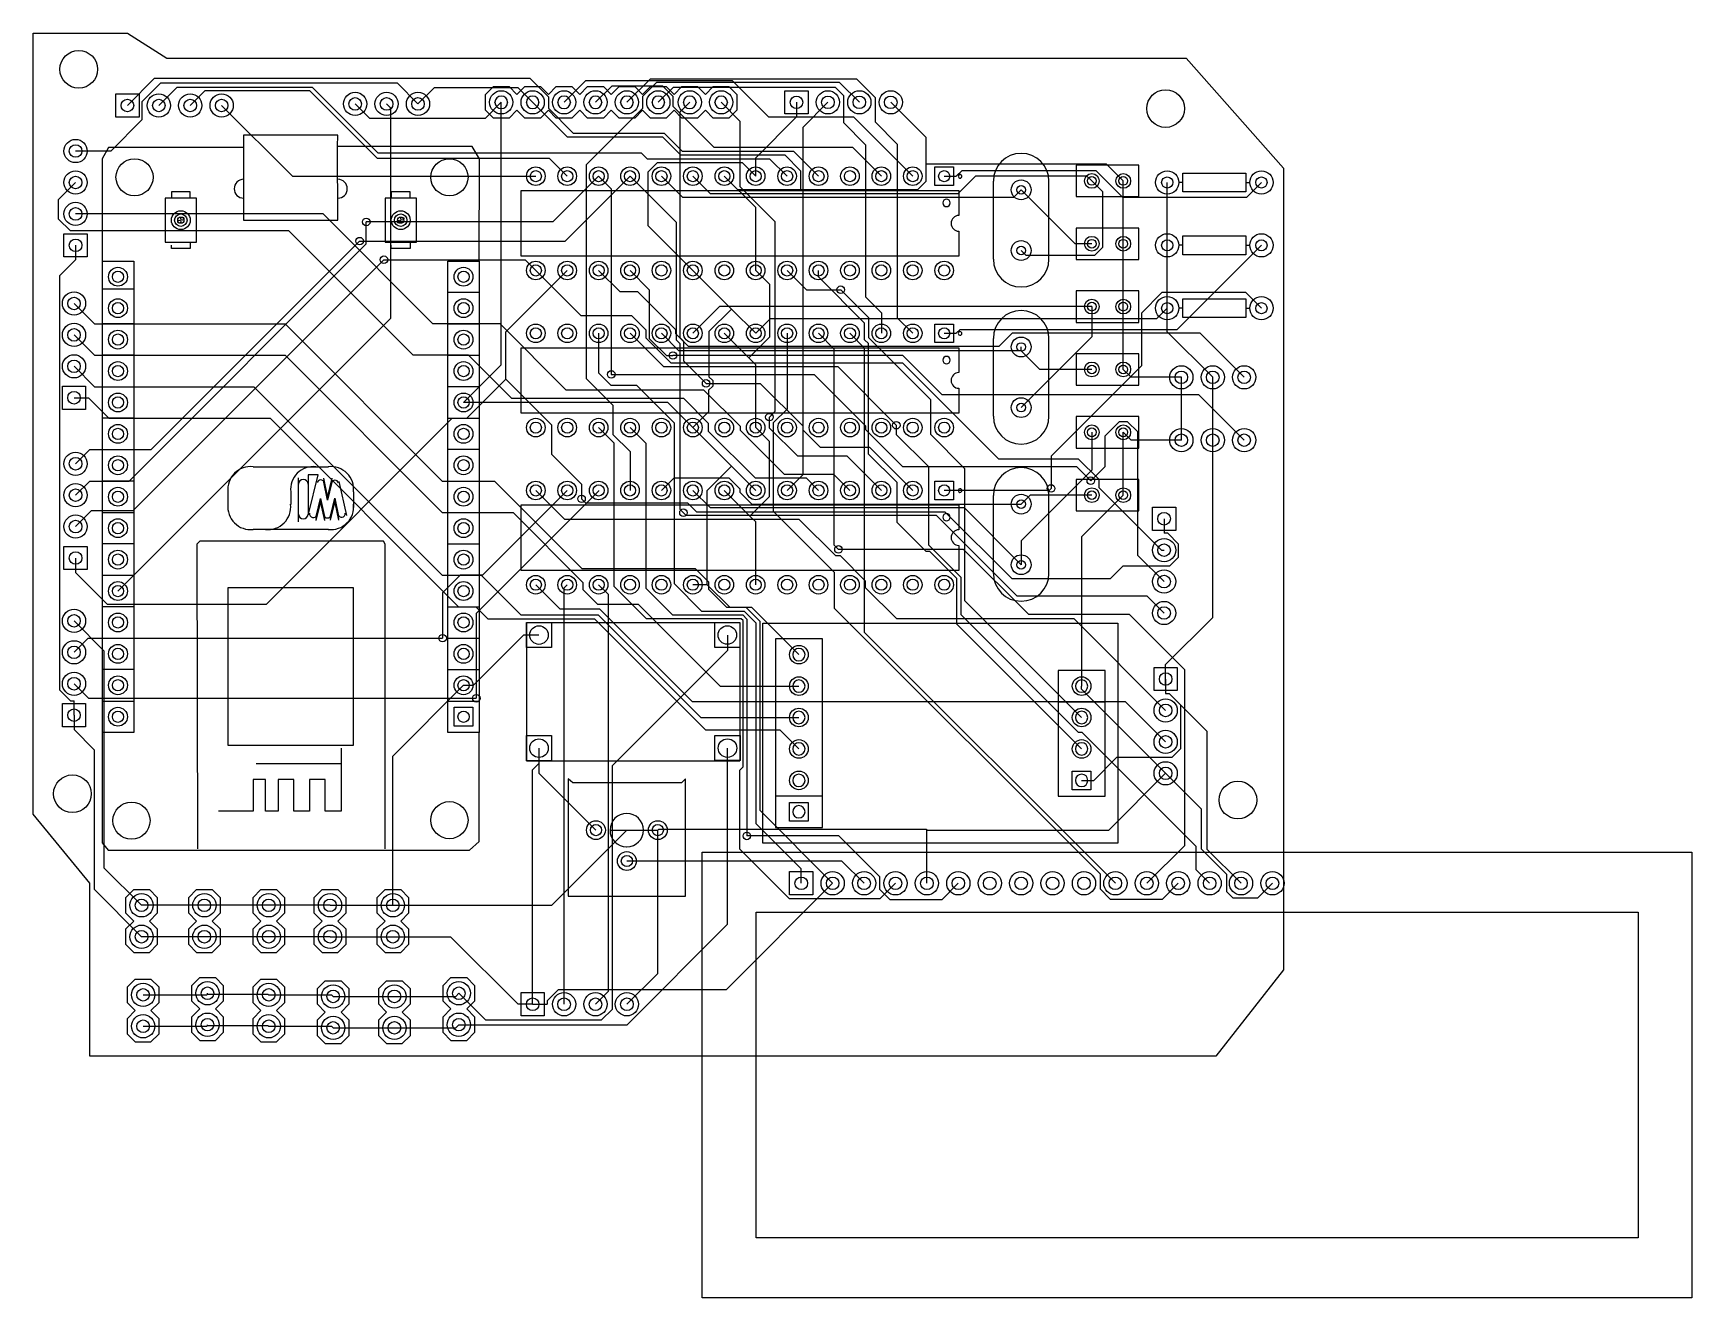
# Model space of a CAD drawing. Extents: x 710 to 5990, y -5904 to -1880.
import ezdxf

# ---------------------------------------------------------------- set-up
doc = ezdxf.new("R2010")
doc.units = 9

msp = doc.modelspace()

# ---------------------------------------------------------------- linework, layer by layer
for points in [[(710, -1880), (780, -1880), (1010, -1880), (1135, -1960), (4380, -1960), (4690, -2310), (4690, -4860), (4475, -5135), (890, -5135), (890, -4585), (710, -4365), (710, -1880)], [(2275, -2050), (2325, -2050), (2350, -2075), (2375, -2050), (2425, -2050), (2450, -2075), (2475, -2050), (2525, -2050), (2550, -2075), (2575, -2050), (2625, -2050), (2650, -2075), (2675, -2050), (2725, -2050), (2750, -2075), (2775, -2050), (2825, -2050), (2850, -2075), (2875, -2050), (2925, -2050), (2950, -2075), (2950, -2125), (2925, -2150), (2875, -2150), (2850, -2125), (2825, -2150), (2775, -2150), (2750, -2125), (2725, -2150), (2675, -2150), (2650, -2125), (2625, -2150), (2575, -2150), (2550, -2125), (2525, -2150), (2475, -2150), (2450, -2125), (2425, -2150), (2375, -2150), (2350, -2125), (2325, -2150), (2275, -2150), (2250, -2125), (2225, -2150), (2175, -2150), (2150, -2125), (2150, -2075), (2175, -2050), (2225, -2050), (2250, -2075), (2275, -2050)], [(973, -2147), (973, -2073), (1047, -2073), (1047, -2147)], [(2180, -2099.9), (2180, -2100.1)], [(2220, -2099.9), (2220, -2100.1)], [(2280, -2099.9), (2280, -2100.1)], [(2320, -2099.9), (2320, -2100.1)], [(2380, -2099.9), (2380, -2100.1)], [(2420, -2099.9), (2420, -2100.1)], [(2480, -2099.9), (2480, -2100.1)], [(2520, -2099.9), (2520, -2100.1)], [(2580, -2099.9), (2580, -2100.1)], [(2620, -2099.9), (2620, -2100.1)], [(2680, -2099.9), (2680, -2100.1)], [(2720, -2099.9), (2720, -2100.1)], [(2780, -2099.9), (2780, -2100.1)], [(2820, -2099.9), (2820, -2100.1)], [(2880, -2099.9), (2880, -2100.1)], [(2920, -2099.9), (2920, -2100.1)], [(3103, -2137), (3103, -2063), (3177, -2063), (3177, -2137)], [(2130.01, -4375.03), (2130.01, -4105.03), (2030.01, -4105.03), (2030.01, -2605.03), (2130.01, -2605.03), (2131.17, -2279.41), (2107.55, -2240.04), (1894.95, -2240.04), (1678.42, -2240.04), (1680.01, -2204.63), (1380.01, -2204.63), (1379.21, -2243.98), (950.11, -2244.03), (930.01, -2279.43), (930.01, -4456.23), (949.11, -4479.83), (2098.71, -4479.83), (2130.21, -4452.23), (2130.01, -4375.03)], [(3639.528, -2305.472), (3639.528, -2364.528), (3580.472, -2364.528), (3580.472, -2305.472)], [(4229.9, -2300.1), (4029.9, -2300.1), (4029.9, -2400.1), (4229.9, -2400.1), (4229.9, -2300.1)], [(882, -2592), (808, -2592), (808, -2518), (882, -2518)], [(4229.9, -2500.1), (4029.9, -2500.1), (4029.9, -2600.1), (4229.9, -2600.1), (4229.9, -2500.1)], [(4229.9, -2700.1), (4029.9, -2700.1), (4029.9, -2800.1), (4229.9, -2800.1), (4229.9, -2700.1)], [(3639.528, -2805.472), (3639.528, -2864.528), (3580.472, -2864.528), (3580.472, -2805.472)], [(4229.9, -2900.1), (4029.9, -2900.1), (4029.9, -3000.1), (4229.9, -3000.1), (4229.9, -2900.1)], [(877, -3077), (803, -3077), (803, -3003), (877, -3003)], [(4229.9, -3100.1), (4029.9, -3100.1), (4029.9, -3200.1), (4229.9, -3200.1), (4229.9, -3100.1)], [(3639.528, -3305.472), (3639.528, -3364.528), (3580.472, -3364.528), (3580.472, -3305.472)], [(4229.9, -3300.1), (4029.9, -3300.1), (4029.9, -3400.1), (4229.9, -3400.1), (4229.9, -3300.1)], [(4273, -3388), (4347, -3388), (4347, -3462), (4273, -3462)], [(882, -3587), (808, -3587), (808, -3513), (882, -3513)], [(1730, -3645), (1330, -3645), (1330, -4145), (1730, -4145), (1730, -4135), (1730, -3645)], [(2280.2, -3755.19), (2360.12, -3755.19), (2360.12, -3835.12), (2280.2, -3835.12)], [(2879.8, -3755.14), (2959.72, -3755.14), (2959.72, -3835.06), (2879.8, -3835.06)], [(3032.56, -3757.52), (4162.56, -3757.52), (4162.56, -4457.52), (3032.56, -4457.52), (3032.56, -3757.52)], [(3072.56, -3807.52), (3072.56, -4307.52), (3072.56, -4407.52), (3222.56, -4407.52), (3222.56, -4307.52), (3222.56, -3807.52), (3072.56, -3807.52)], [(3147.565, -3837.84), (3147.555, -3837.84)], [(3147.565, -3877.2), (3147.555, -3877.2)], [(4278, -3898), (4352, -3898), (4352, -3972), (4278, -3972)], [(3147.565, -3937.84), (3147.555, -3937.84)], [(3972.56, -3907.52), (3972.56, -4007.52), (3972.56, -4307.52), (4122.56, -4307.52), (4122.56, -4007.52), (4122.56, -3907.52), (3972.56, -3907.52)], [(4047.565, -3937.84), (4047.555, -3937.84)], [(3147.565, -3977.2), (3147.555, -3977.2)], [(4047.565, -3977.2), (4047.555, -3977.2)], [(877, -4087), (803, -4087), (803, -4013), (877, -4013)], [(2110, -4085), (2050, -4085), (2050, -4025), (2110, -4025)], [(3147.565, -4037.84), (3147.555, -4037.84)], [(4047.565, -4037.84), (4047.555, -4037.84)], [(2280.2, -4115.03), (2360.12, -4115.03), (2360.12, -4194.96), (2280.2, -4194.96)], [(2880.28, -4114.87), (2960.2, -4114.87), (2960.2, -4194.79), (2880.28, -4194.79)], [(3147.565, -4077.2), (3147.555, -4077.2)], [(4047.565, -4077.2), (4047.555, -4077.2)], [(3147.565, -4137.84), (3147.555, -4137.84)], [(4047.565, -4137.84), (4047.555, -4137.84)], [(3147.565, -4177.2), (3147.555, -4177.2)], [(4047.565, -4177.2), (4047.555, -4177.2)], [(2412.992, -4626.415), (2787.008, -4626.415), (2787.008, -4415.785), (2787.008, -4252.399), (2773.425, -4265.785), (2428.425, -4265.785), (2412.992, -4252.399), (2412.992, -4415.785), (2412.992, -4626.415)], [(3147.565, -4237.84), (3147.555, -4237.84)], [(4017.875, -4227.835), (4077.245, -4227.835), (4077.245, -4287.205), (4017.875, -4287.205)], [(4047.565, -4237.84), (4047.555, -4237.84)], [(3117.875, -4327.835), (3177.245, -4327.835), (3177.245, -4387.205), (3117.875, -4387.205)], [(3147.565, -4277.2), (3147.555, -4277.2)], [(4047.565, -4277.2), (4047.555, -4277.2)], [(3147.565, -4337.84), (3147.555, -4337.84)], [(3147.565, -4377.2), (3147.555, -4377.2)], [(3118, -4548), (3192, -4548), (3192, -4622), (3118, -4622)], [(2263, -5007), (2263, -4933), (2337, -4933), (2337, -5007)]]:
    msp.add_lwpolyline(points, close=True)
for points in [[(1935, -2105), (1869.4, -2039.4), (1115.2, -2039.4), (1056.1, -2098.5), (1056.1, -2156.1), (957.2, -2255), (845, -2255)], [(1010, -2110), (1096.4, -2023.6), (2291.4, -2023.6), (2350, -2082.1), (2350, -2118.9), (2429.1, -2198), (2718.4, -2198), (2775.6, -2255.2), (3130.2, -2255.2), (3210, -2335)], [(1110, -2110), (1168.4, -2051.6), (1598.5, -2051.6), (1807.1, -2260.2), (2645.4, -2260.2), (2664.6, -2279.4), (3054.4, -2279.4), (3110, -2335)], [(1935, -2105), (1987.7, -2052.3), (2252.3, -2052.3), (2300, -2100)], [(2400, -2100), (2469.6, -2030.4), (2935.4, -2030.4), (3051.1, -2146.1), (3321.1, -2146.1), (3510, -2335)], [(3340, -2100), (3276.9, -2036.9), (2694.1, -2036.9), (2650, -2081), (2650, -2119.7), (2470.5, -2299.2), (2470.5, -2978.6), (2555.7, -3063.8), (2555.7, -3157.2), (2610, -3211.5), (2610, -3335)], [(2500, -2100), (2552.7, -2047.3), (2712.9, -2047.3), (2746.1, -2080.5), (2746.1, -2112.7), (2876.5, -2243.1), (3318.1, -2243.1), (3410, -2335)], [(2600, -2100), (2675.2, -2024.8), (3330.5, -2024.8), (3390, -2084.2), (3390, -2162.2), (3460.8, -2233), (3460.8, -2785.8), (3510, -2835)], [(2700, -2100), (2748, -2052), (3263.4, -2052), (3290, -2078.6), (3290, -2164.7), (3360, -2234.8), (3360, -2719.3), (3410, -2769.3), (3410, -2835)], [(1835, -2105), (1847.6, -2117.6), (1847.6, -2787.4), (980, -3655)], [(2410, -2335), (2354.1, -2279.1), (1805.6, -2279.1), (1590.2, -2063.7), (1256.3, -2063.7), (1210, -2110)], [(1310, -2110), (1535, -2335), (2310, -2335)], [(2200, -2100), (2148.7, -2151.4), (1781.4, -2151.4), (1735, -2105)], [(2080, -3055), (2200, -2935), (2200, -2100)], [(2300, -2100), (2410.1, -2210.1), (2713.4, -2210.1), (2770.6, -2267.3), (3102.4, -2267.3), (3152.8, -2317.7), (3152.8, -2378.5)], [(2800, -2100), (2768.6, -2131.4), (2768.6, -2848.3), (2780.7, -2860.4), (2780.7, -2922.9), (2852.2, -2994.3)], [(2900, -2100), (2960, -2160), (2960, -2367.8), (3071.4, -2479.2), (3071.4, -3084.1), (3053.7, -3101.7)], [(3240, -2100), (3160, -2180), (3160, -3285), (3110, -3335)], [(3140, -2100), (3140, -2146.1)], [(3440, -2100), (3551.2, -2211.2), (3551.2, -2295.3)], [(3010, -2335), (3010, -2276.1), (3140, -2146.1)], [(1379.21, -2236.1), (1380, -2475), (1680, -2475), (1678.42, -2240.04)], [(2810, -2635), (2667.9, -2492.9), (2667.9, -2321.5), (2697.8, -2291.6), (2966.6, -2291.6), (3010, -2335)], [(3551.2, -2295.3), (3551.2, -2352.1), (3524.8, -2378.5), (3152.8, -2378.5)], [(3551.2, -2295.3), (4125.3, -2295.3), (4180, -2350)], [(3648.6, -2335), (3666.9, -2316.7), (4092.8, -2316.7), (4177.5, -2401.4), (4573.6, -2401.4), (4620, -2355)], [(3210, -3335), (3171.4, -3296.4), (3009.4, -3296.4), (2860, -3147), (2860, -3121.7), (2781.2, -3042.9), (2233.9, -3042.9), (2096.1, -2905), (1920.1, -2905), (1524, -2508.9), (828.7, -2508.9), (791.1, -2471.3), (791.1, -2408.9), (845, -2355)], [(1749.1, -2541.6), (2403.4, -2541.6), (2610, -2335)], [(2510, -2335), (2364.3, -2480.7), (1770.4, -2480.7)], [(2510, -2335), (2550.2, -2375.2), (2550.2, -2965.9)], [(2610, -2335), (2756.5, -2481.5), (2756.5, -2855.6), (2768.6, -2867.7), (2768.6, -3394.5), (2780, -3405.8)], [(3855, -2378.5), (3830.7, -2402.8), (2777.8, -2402.8), (2710, -2335)], [(4080, -2350), (4064.6, -2334.6), (3709.2, -2334.6), (3653.2, -2390.7), (2865.7, -2390.7), (2810, -2335)], [(3010, -2635), (3010, -2435), (2910, -2335)], [(3152.8, -2378.5), (2953.5, -2378.5), (2910, -2335)], [(3610, -2335), (3648.6, -2335)], [(3766.5, -2599), (3766.5, -2351)], [(4080, -2350), (4114.1, -2384.1), (4114.1, -2562.1), (4088.7, -2587.6), (3871.1, -2587.6), (3855, -2571.5)], [(3943.5, -2599), (3943.5, -2351)], [(4180, -2550), (4180, -2350)], [(4320, -2555), (4320, -2355)], [(4370, -2355), (4360, -2355)], [(4370, -2325), (4570, -2325)], [(4370, -2355), (4370, -2325)], [(4370, -2385), (4370, -2355)], [(4570, -2325), (4570, -2355)], [(4570, -2355), (4570, -2385)], [(4570, -2355), (4580, -2355)], [(1230, -2405), (1130, -2405), (1130, -2545), (1230, -2545), (1230, -2405), (1210, -2405), (1210, -2385), (1150, -2385), (1150, -2405)], [(1930, -2405), (1830, -2405), (1830, -2545), (1930, -2545), (1930, -2405), (1910, -2405), (1910, -2385), (1850, -2385), (1850, -2405)], [(3656.85, -2510), (3656.85, -2589.331), (2263.15, -2589.331), (2263.15, -2380.669), (3656.85, -2380.669), (3656.85, -2460)], [(4080, -2550), (4026.5, -2550), (3855, -2378.5)], [(4570, -2385), (4370, -2385)], [(3310, -3335), (3259.2, -3284.2), (3102.1, -3284.2), (2961.6, -3143.8), (2961.6, -3131.9), (2845.2, -3015.4), (2406.6, -3015.4), (2196.1, -2805), (1982.7, -2805), (1632.7, -2455), (845, -2455)], [(845, -3350), (890, -3305), (1015.5, -3305), (1770.4, -2550.2), (1770.4, -2480.7)], [(4370, -2525), (4570, -2525)], [(4370, -2555), (4370, -2525)], [(4570, -2525), (4570, -2555)], [(845, -3250), (890, -3205), (1085.7, -3205), (1749.1, -2541.6)], [(845, -2555), (845, -2601.1)], [(1210, -2545), (1210, -2565), (1150, -2565), (1150, -2555)], [(1910, -2545), (1910, -2565), (1850, -2565), (1850, -2555)], [(3648.6, -2835), (3660.8, -2822.9), (4352.1, -2822.9), (4620, -2555)], [(4180, -2750), (4180, -2550)], [(4320, -2755), (4320, -2555)], [(4370, -2555), (4360, -2555)], [(4370, -2585), (4370, -2555)], [(4570, -2585), (4370, -2585)], [(4570, -2555), (4570, -2585)], [(4570, -2555), (4580, -2555)], [(845, -2601.1), (793.9, -2652.2), (793.9, -3969.3), (828.5, -4003.9), (840, -4003.9)], [(845, -3450), (895.8, -3399.2), (1028.1, -3399.2), (1826.5, -2600.7)], [(930, -2605), (1030, -2605), (1030, -4105), (930, -4105)], [(1826.5, -2600.7), (2275.7, -2600.7), (2310, -2635)], [(2130, -2605), (2130, -4105)], [(2214.9, -2981.1), (2214.9, -2830.1), (2410, -2635)], [(2310, -2635), (2453.6, -2778.6), (2614.2, -2778.6), (2660, -2824.4), (2660, -2849), (2739.9, -2928.8), (3477.8, -2928.8), (3783.4, -3234.4), (4037, -3234.4), (4101.8, -3299.2), (4101.8, -3325.6), (4301.3, -3525), (4310, -3525)], [(4565, -2975), (4425, -2835), (3826.5, -2835), (3784.1, -2877.4), (2796.3, -2877.4), (2755.7, -2836.8), (2755.7, -2824.1), (2635, -2703.4), (2578.4, -2703.4), (2510, -2635)], [(2610, -2635), (2671.4, -2696.4), (2671.4, -2851), (2726, -2905.6), (2746.5, -2905.6)], [(2932.7, -2757.7), (2810, -2635)], [(3010, -2635), (3053.8, -2678.8), (3053.8, -2847.6), (2988.2, -2913.2)], [(3110, -2635), (3171.4, -2696.4), (3280.7, -2696.4)], [(4047.6, -4157.5), (3650.7, -3760.6), (3650.7, -3615.6), (3564.3, -3529.2), (3552.2, -3529.2), (3460, -3437), (3460, -3310.2), (3368.9, -3219.1), (3368.9, -2867.9), (3356.8, -2855.8), (3356.8, -2802.3), (3210, -2655.5), (3210, -2635)], [(840, -2740), (905, -2805), (1512.2, -2805), (2012.2, -3305), (2179, -3305), (2456.8, -3582.9), (2817.4, -3582.9), (2860, -3625.5), (2860, -3649.5), (2917.1, -3706.7), (2996.7, -3706.7), (3147.6, -3857.5)], [(1030, -2695), (930, -2695)], [(2130, -2705), (2030, -2705)], [(3280.7, -2696.4), (3368.9, -2784.6), (3368.9, -2848.6), (3566.1, -3045.7), (3566.1, -3156.2), (3675, -3265.1), (3675, -3684.9), (4047.6, -4057.5)], [(4620, -2755), (4570, -2705), (4303.3, -2705), (4237.7, -2770.7), (4237.7, -2938.5), (3950.2, -3226), (3950.2, -3328.7)], [(4370, -2725), (4570, -2725)], [(4370, -2755), (4370, -2725)], [(4570, -2725), (4570, -2755)], [(4080, -2750), (2895, -2750), (2810, -2835)], [(2932.7, -2757.7), (2860.9, -2829.5), (2860.9, -2973.2), (2873.3, -2985.6), (2873.3, -3003.1), (2860, -3016.3), (2860, -3016.3), (2860, -3085), (2810, -3135)], [(3010, -2835), (2932.7, -2757.7)], [(4320, -2755), (4286.2, -2788.8), (3056.2, -2788.8), (3010, -2835)], [(4080, -2750), (4080, -2846.5), (3855, -3071.5)], [(4180, -2950), (4180, -2750)], [(4465, -2975), (4320, -2830), (4320, -2755)], [(4370, -2755), (4360, -2755)], [(4370, -2785), (4370, -2755)], [(4570, -2785), (4370, -2785)], [(4570, -2755), (4570, -2785)], [(4570, -2755), (4580, -2755)], [(840, -2840), (905, -2905), (1512.2, -2905), (2012.2, -3405), (2237.6, -3405), (2460, -3627.4), (2460, -3650.5), (2506, -3696.5), (2636.2, -3696.5), (2897.2, -3957.5), (3147.6, -3957.5)], [(1030, -2805), (930, -2805)], [(2030, -2805), (2130, -2805)], [(2510, -2835), (2510, -2961.2), (2548.6, -2999.9), (2630.2, -2999.9), (2750, -3119.7), (2750, -3631.6), (2837.4, -3719), (2973.6, -3719), (3010.7, -3756), (3010.7, -4394.6), (3155, -4538.9)], [(2610, -2835), (2716, -2941), (3271.2, -2941), (3457.7, -3127.4)], [(3855, -2890.8), (2765.8, -2890.8), (2710, -2835)], [(2988.2, -2913.2), (2910, -2835)], [(3110, -2835), (3110, -3076), (3065.9, -3120.1), (3065.9, -3401.3), (3260, -3595.4), (3260, -3709.1), (4106.2, -4555.3), (4106.2, -4602.9), (4138.7, -4635.4), (4304.7, -4635.4), (4355, -4585)], [(3273.5, -3522.4), (3260, -3509), (3260, -2885), (3210, -2835)], [(4155, -4585), (3356.8, -3786.8), (3356.8, -2881.8), (3310, -2835)], [(3610, -2835), (3648.6, -2835)], [(3766.5, -3099), (3766.5, -2851)], [(3943.5, -3099), (3943.5, -2851)], [(3656.85, -3010), (3656.85, -3089.331), (2263.15, -3089.331), (2263.15, -2880.669), (3656.85, -2880.669), (3656.85, -2960)], [(3855, -2890.8), (3855, -2878.5)], [(4080, -2950), (3914.2, -2950), (3855, -2890.8)], [(840, -2940), (905, -3005), (1412.2, -3005), (2012.2, -3605), (2136.1, -3605), (2262.3, -3731.2), (2509, -3731.2), (2835.3, -4057.5), (3147.6, -4057.5)], [(1030, -2905), (930, -2905)], [(2030, -2905), (2130, -2905)], [(4565, -3175), (4420.9, -3030.9), (3603.8, -3030.9), (3478.6, -2905.6), (2746.5, -2905.6)], [(3010, -3135), (3010, -2935), (2988.2, -2913.2)], [(4365, -2975), (4205, -2975), (4180, -2950)], [(845, -3596.1), (945.6, -3696.7), (1452.5, -3696.7), (2044.2, -3105), (2091, -3105), (2214.9, -2981.1)], [(930, -3005), (1030, -3005)], [(2130, -3005), (2030, -3005)], [(2214.9, -2981.1), (2360, -3126.3), (2360, -3219.9), (2455.6, -3315.5), (2455.6, -3361.6)], [(2550.2, -2965.9), (3196.1, -2965.9), (3360, -3129.8), (3360, -3140.8), (3477.7, -3258.5), (4031.3, -3258.5), (4076.7, -3303.9)], [(2852.2, -2994.3), (3024.6, -2994.3), (3160, -3129.8), (3160, -3142.4), (3215, -3197.4), (3372.4, -3197.4), (3510, -3335)], [(4365, -3175), (4365, -2975)], [(4465, -3175), (4465, -2975)], [(840, -3040), (886.1, -3040)], [(886.1, -3040), (951.1, -3105), (1463.9, -3105), (2063.9, -3705), (2119.1, -3705), (2157.5, -3743.3), (2497.2, -3743.3), (2850.2, -4096.3), (3086.4, -4096.3), (3147.6, -4157.5)], [(2810, -3135), (2730, -3055), (2080, -3055)], [(1030, -3105), (930, -3105)], [(2030, -3105), (2130, -3105)], [(3410, -3335), (3301.4, -3226.4), (3143.7, -3226.4), (3053.7, -3136.5), (3053.7, -3101.7)], [(3455, -4585), (3405.5, -4634.5), (3117.5, -4634.5), (2959, -4476), (2959, -4225.2), (2969.6, -4214.5), (2969.6, -3749.3), (2963.6, -3743.2), (2662.1, -3743.2), (2560, -3641.1), (2560, -3185), (2510, -3135)], [(2610, -3135), (2660, -3185), (2660, -3646.2), (2744.9, -3731.1), (2968.6, -3731.1), (2981.8, -3744.2), (2981.8, -4434.2)], [(2932.6, -3257.6), (2810, -3135)], [(2991.3, -3416.3), (3053.8, -3353.8), (3053.8, -3178.8), (3010, -3135)], [(3457.7, -3127.4), (3457.7, -3157), (3560, -3259.3), (3560, -3507.8), (3662.8, -3610.6), (3662.8, -3730.1), (4036.5, -4103.8), (4048.7, -4103.8), (4411.6, -4466.6), (4411.6, -4541.6), (4455, -4585)], [(4080, -3150), (4080, -3270), (3855, -3495), (3855, -3571.5)], [(4310, -3625), (4226.5, -3541.5), (4226.5, -3149), (4193.8, -3116.3), (4167.4, -3116.3), (4121.1, -3162.6), (4121.1, -3259.5), (4076.7, -3303.9)], [(4180, -3350), (4180, -3150)], [(4365, -3175), (4205, -3175), (4180, -3150)], [(930, -3205), (1030, -3205)], [(2130, -3205), (2030, -3205)], [(4315, -3888.9), (4465, -3738.9), (4465, -3175)], [(1410, -3259.5), (1650, -3259.5)], [(2855.4, -3635), (2855.4, -3334.9), (2932.6, -3257.6)], [(3010, -3335), (2932.6, -3257.6)], [(1030, -3305), (930, -3305)], [(1555, -3435), (1555, -3295)], [(1586, -3410), (1617, -3285), (1585, -3285), (1585, -3413)], [(1661, -3296), (1647, -3353), (1635, -3296)], [(1661, -3301), (1647, -3358), (1635, -3301)], [(1661, -3306), (1647, -3363), (1635, -3306)], [(1661, -3309), (1647, -3366), (1635, -3309)], [(1709, -3415), (1684, -3307)], [(2030, -3305), (2130, -3305)], [(2710, -3335), (2750.4, -3294.6), (2924.8, -3294.6), (2960, -3329.8), (2960, -3340.5), (2998, -3378.5), (3855, -3378.5)], [(1330, -3339.5), (1330, -3379.5)], [(1530, -3339.5), (1530, -3379.5)], [(1611, -3418), (1625, -3361), (1637, -3418)], [(1611, -3421), (1625, -3364), (1637, -3421)], [(1611, -3426), (1625, -3369), (1637, -3426)], [(1611, -3431), (1625, -3374), (1637, -3431)], [(1656, -3417), (1670, -3360), (1682, -3417)], [(1656, -3420), (1670, -3363), (1682, -3420)], [(1656, -3425), (1670, -3368), (1682, -3425)], [(1656, -3430), (1670, -3373), (1682, -3430)], [(1730, -3339.5), (1730, -3389.5)], [(2410, -3335), (2140, -3605), (2068.8, -3605), (2013.4, -3660.4), (2013.4, -3805)], [(2510, -3335), (2510, -3337), (2120.7, -3726.4), (2120.7, -3996.4)], [(4315, -4035), (4023.5, -3743.5), (3458.9, -3743.5), (3360, -3644.6), (3360, -3623.2), (3280.4, -3543.5), (3264.7, -3543.5), (3148.3, -3427.1), (3148.3, -3427.1), (2402.1, -3427.1), (2310, -3335)], [(2455.6, -3361.6), (2468.1, -3374.1), (2792.5, -3374.1), (2821.2, -3402.8), (3612.5, -3402.8), (3825, -3615.3), (4139, -3615.3), (4179.3, -3575), (4328.2, -3575), (4356.1, -3547.1), (4356.1, -3505.7), (4321.5, -3471.1), (4310, -3471.1)], [(3855, -3571.5), (3674.2, -3390.7), (2865.7, -3390.7), (2810, -3335)], [(2991.3, -3416.3), (2910, -3335)], [(3950.2, -3328.7), (3943.9, -3335), (3610, -3335)], [(3766.5, -3599), (3766.5, -3351)], [(4080, -3350), (3883.5, -3350), (3855, -3378.5)], [(3943.5, -3599), (3943.5, -3351)], [(4180, -3350), (4047.6, -3482.4), (4047.6, -3957.5)], [(930, -3405), (1030, -3405)], [(2030, -3405), (2130, -3405)], [(3656.85, -3510), (3656.85, -3589.331), (2263.15, -3589.331), (2263.15, -3380.669), (3656.85, -3380.669), (3656.85, -3460)], [(4310, -3725), (4256.1, -3671.1), (3842.2, -3671.1), (3586, -3414.9), (2789.1, -3414.9), (2780, -3405.8)], [(3010, -3635), (3010, -3435), (2991.3, -3416.3)], [(4310, -3425), (4310, -3471.1)], [(1650, -3459.5), (1410, -3459.5)], [(1030, -3505), (930, -3505)], [(1831.02, -4475.87), (1831.02, -3505.94), (1825.12, -3495.94), (1240.02, -3495.94), (1231.02, -3505.94), (1232.6, -4475.87)], [(2030, -3505), (2130, -3505)], [(4255, -4585), (4375.6, -4464.4), (4375.6, -3906.1), (4199.6, -3730.1), (3879.5, -3730.1), (3671.8, -3522.4), (3273.5, -3522.4)], [(845, -3550), (845, -3596.1)], [(930, -3605), (1030, -3605)], [(2030, -3605), (2130, -3605)], [(4315, -4135), (4187.5, -4007.5), (2808.4, -4007.5), (2513.8, -3712.9), (2387.9, -3712.9), (2310, -3635)], [(2400, -4970), (2400, -3645), (2410, -3635)], [(2500, -4970), (2541.6, -4928.4), (2541.6, -3666.6), (2510, -3635)], [(2855.4, -3635), (2810, -3635)], [(2855.4, -3635), (2927.2, -3706.8), (2978.7, -3706.8), (3022.8, -3751), (3022.8, -4352.8), (3255, -4585)], [(1030, -3705), (930, -3705)], [(2030, -3705), (2130, -3705)], [(840, -3750), (935.3, -3845.3), (935.3, -4535.3), (1055, -4655)], [(2080, -3955), (2111.3, -3955), (2271.1, -3795.2)], [(2320.2, -3795.2), (2271.1, -3795.2)], [(2280, -3755), (2959.92, -3755)], [(2280, -3755), (2280, -4195.16)], [(2919.8, -3795.1), (2919.8, -3844.2)], [(2959.92, -3755), (2959.92, -4195.16)], [(840, -3850), (885, -3805), (2013.4, -3805)], [(930, -3805), (1030, -3805)], [(2030, -3805), (2130, -3805)], [(2065, -4935), (2149.7, -5019.7), (2519.4, -5019.7), (2553.7, -4985.4), (2553.7, -4210.2), (2919.8, -3844.2)], [(1030, -3905), (930, -3905)], [(2030, -3905), (2130, -3905)], [(4315, -3935), (4315, -3888.9)], [(840, -3950), (886.4, -3996.4), (2120.7, -3996.4)], [(1855, -4655), (1855, -4180), (2080, -3955)], [(4315, -4235), (4047.6, -3967.6), (4047.6, -3957.5)], [(4315, -3956.7), (4315, -3935)], [(4315, -3935), (4315, -3981.1)], [(4315, -3956.7), (4315, -3981.1)], [(840, -4050), (840, -4003.9)], [(930, -4005), (1030, -4005)], [(2030, -4005), (2130, -4005)], [(3972.56, -4007.52), (4122.56, -4007.52)], [(4315, -3981.1), (4326.5, -3981.1), (4362.7, -4017.3), (4362.7, -4156.9), (4334.6, -4185), (4158.9, -4185), (4086.4, -4257.5)], [(4315, -3981.1), (4326.5, -3981.1), (4446.1, -4100.7), (4446.1, -4476.1), (4555, -4585)], [(840, -4050), (840, -4096.1)], [(840, -4096.1), (904.1, -4160.2), (904.1, -4604.1), (1055, -4755)], [(1690, -4155), (1690, -4355), (1640, -4355), (1640, -4255), (1590, -4255), (1590, -4355), (1540, -4355), (1540, -4255), (1490, -4255), (1490, -4355), (1450, -4355), (1450, -4255), (1410, -4255), (1410, -4355), (1300, -4355)], [(2065, -5035), (2600.6, -5035), (2920.2, -4715.4), (2920.2, -4154.8)], [(2320.2, -4155), (2320.2, -4204.1)], [(2320.2, -4155), (2320.2, -4234.4), (2501.6, -4415.8)], [(1690, -4205), (1420, -4205)], [(2280, -4195.16), (2959.92, -4195.16)], [(2300, -4970), (2300, -4224.2), (2320.2, -4204.1)], [(3555, -4415.8), (4134.2, -4415.8), (4315, -4235)], [(4047.6, -4257.5), (4086.4, -4257.5)], [(4315, -4235), (4428, -4348), (4428, -4475.4), (4508.9, -4556.3), (4508.9, -4611.3), (4529.2, -4631.6), (4608.4, -4631.6), (4655, -4585)], [(3222.56, -4307.52), (3072.56, -4307.52)], [(1855, -4655), (2360.8, -4655), (2600, -4415.8), (2698.4, -4415.8)], [(2546.713, -4415.785), (2653.425, -4415.785)], [(2600, -4970), (2698.4, -4871.6), (2698.4, -4415.8)], [(2698.4, -4415.8), (2701.2, -4413.1), (3552.3, -4413.1), (3555, -4415.8)], [(3655, -4585), (3602.3, -4637.7), (3438.4, -4637.7), (3405, -4604.3), (3405, -4564.3), (3274.9, -4434.2), (2981.8, -4434.2)], [(3555, -4585), (3555, -4415.8)], [(2840, -4486), (5990, -4486)], [(2840, -5904), (2840, -4486)], [(5990, -4486), (5990, -5904)], [(3355, -4585), (3284.2, -4514.2), (2600, -4514.2)], [(3155, -4585), (3155, -4538.9)], [(3255, -4585), (2916.1, -4923.9), (2380.7, -4923.9), (2346.1, -4958.5), (2346.1, -4970)], [(1005, -4630), (1030, -4605)], [(1005, -4680), (1005, -4630)], [(1030, -4605), (1080, -4605)], [(1080, -4605), (1105, -4630)], [(1105, -4630), (1105, -4680)], [(1205, -4630), (1230, -4605)], [(1205, -4680), (1205, -4630)], [(1230, -4605), (1280, -4605)], [(1280, -4605), (1305, -4630)], [(1305, -4630), (1305, -4680)], [(1410, -4630), (1435, -4605)], [(1410, -4680), (1410, -4630)], [(1435, -4605), (1485, -4605)], [(1485, -4605), (1510, -4630)], [(1510, -4630), (1510, -4680)], [(1605, -4630), (1630, -4605)], [(1605, -4680), (1605, -4630)], [(1630, -4605), (1680, -4605)], [(1680, -4605), (1705, -4630)], [(1705, -4630), (1705, -4680)], [(1805, -4630), (1830, -4605)], [(1805, -4680), (1805, -4630)], [(1830, -4605), (1880, -4605)], [(1880, -4605), (1905, -4630)], [(1905, -4630), (1905, -4680)], [(1030, -4705), (1005, -4680)], [(1255, -4655), (1055, -4655)], [(1105, -4680), (1080, -4705)], [(1230, -4705), (1205, -4680)], [(1460, -4655), (1255, -4655)], [(1305, -4680), (1280, -4705)], [(1435, -4705), (1410, -4680)], [(1655, -4655), (1460, -4655)], [(1510, -4680), (1485, -4705)], [(1630, -4705), (1605, -4680)], [(1655, -4655), (1855, -4655)], [(1705, -4680), (1680, -4705)], [(1830, -4705), (1805, -4680)], [(1905, -4680), (1880, -4705)], [(3011, -4677), (5819, -4677)], [(3011, -5713), (3011, -4677)], [(5819, -4677), (5819, -5713)], [(1005, -4730), (1030, -4705)], [(1005, -4780), (1005, -4730)], [(1080, -4705), (1105, -4730)], [(1105, -4730), (1105, -4780)], [(1205, -4730), (1230, -4705)], [(1205, -4780), (1205, -4730)], [(1280, -4705), (1305, -4730)], [(1305, -4730), (1305, -4780)], [(1410, -4730), (1435, -4705)], [(1410, -4780), (1410, -4730)], [(1485, -4705), (1510, -4730)], [(1510, -4730), (1510, -4780)], [(1605, -4730), (1630, -4705)], [(1605, -4780), (1605, -4730)], [(1680, -4705), (1705, -4730)], [(1705, -4730), (1705, -4780)], [(1805, -4730), (1830, -4705)], [(1805, -4780), (1805, -4730)], [(1880, -4705), (1905, -4730)], [(1905, -4730), (1905, -4780)], [(1005, -4780), (1030, -4805)], [(1255, -4755), (1055, -4755)], [(1080, -4805), (1105, -4780)], [(1205, -4780), (1230, -4805)], [(1460, -4755), (1255, -4755)], [(1280, -4805), (1305, -4780)], [(1410, -4780), (1435, -4805)], [(1655, -4755), (1460, -4755)], [(1485, -4805), (1510, -4780)], [(1605, -4780), (1630, -4805)], [(1655, -4755), (1855, -4755)], [(1680, -4805), (1705, -4780)], [(1805, -4780), (1830, -4805)], [(1855, -4755), (2038.9, -4755), (2253.9, -4970)], [(1880, -4805), (1905, -4780)], [(1030, -4805), (1080, -4805)], [(1230, -4805), (1280, -4805)], [(1435, -4805), (1485, -4805)], [(1630, -4805), (1680, -4805)], [(1830, -4805), (1880, -4805)], [(1010, -4915), (1035, -4890)], [(1035, -4890), (1085, -4890)], [(1085, -4890), (1110, -4915)], [(1215, -4910), (1240, -4885)], [(1215, -4960), (1215, -4910)], [(1240, -4885), (1290, -4885)], [(1290, -4885), (1315, -4910)], [(1315, -4910), (1315, -4960)], [(1410, -4915), (1435, -4890)], [(1435, -4890), (1485, -4890)], [(1485, -4890), (1510, -4915)], [(1615, -4920), (1640, -4895)], [(1640, -4895), (1690, -4895)], [(1690, -4895), (1715, -4920)], [(1810, -4920), (1835, -4895)], [(1835, -4895), (1885, -4895)], [(1885, -4895), (1910, -4920)], [(2015, -4910), (2040, -4885)], [(2015, -4960), (2015, -4910)], [(2040, -4885), (2090, -4885)], [(2090, -4885), (2115, -4910)], [(2115, -4910), (2115, -4960)], [(1010, -4965), (1010, -4915)], [(1060, -4940), (1262.5, -4940), (1265, -4937.5)], [(1110, -4915), (1110, -4965)], [(1240, -4985), (1215, -4960)], [(1265, -4937.5), (1265, -4935)], [(1265, -4937.5), (1457.5, -4937.5), (1460, -4940)], [(1315, -4960), (1290, -4985)], [(1410, -4965), (1410, -4915)], [(1460, -4940), (1660, -4940), (1665, -4945)], [(1510, -4915), (1510, -4965)], [(1615, -4970), (1615, -4920)], [(1665, -4945), (1860, -4945)], [(1715, -4920), (1715, -4970)], [(1810, -4970), (1810, -4920)], [(1860, -4945), (2055, -4945), (2065, -4935)], [(1910, -4920), (1910, -4970)], [(2040, -4985), (2015, -4960)], [(2115, -4960), (2090, -4985)], [(1035, -4990), (1010, -4965)], [(1010, -5015), (1035, -4990)], [(1010, -5065), (1010, -5015)], [(1110, -4965), (1085, -4990)], [(1085, -4990), (1110, -5015)], [(1110, -5015), (1110, -5065)], [(1215, -5010), (1240, -4985)], [(1215, -5060), (1215, -5010)], [(1290, -4985), (1315, -5010)], [(1315, -5010), (1315, -5060)], [(1435, -4990), (1410, -4965)], [(1410, -5015), (1435, -4990)], [(1410, -5065), (1410, -5015)], [(1510, -4965), (1485, -4990)], [(1485, -4990), (1510, -5015)], [(1510, -5015), (1510, -5065)], [(1640, -4995), (1615, -4970)], [(1615, -5020), (1640, -4995)], [(1715, -4970), (1690, -4995)], [(1690, -4995), (1715, -5020)], [(1835, -4995), (1810, -4970)], [(1810, -5020), (1835, -4995)], [(1910, -4970), (1885, -4995)], [(1885, -4995), (1910, -5020)], [(2015, -5010), (2040, -4985)], [(2015, -5060), (2015, -5010)], [(2090, -4985), (2115, -5010)], [(2115, -5010), (2115, -5060)], [(2300, -4970), (2253.9, -4970)], [(2300, -4970), (2346.1, -4970)], [(1010, -5065), (1035, -5090)], [(1060, -5040), (1262.5, -5040), (1265, -5037.5)], [(1085, -5090), (1110, -5065)], [(1215, -5060), (1240, -5085)], [(1265, -5037.5), (1265, -5035)], [(1265, -5037.5), (1457.5, -5037.5), (1460, -5040)], [(1290, -5085), (1315, -5060)], [(1410, -5065), (1435, -5090)], [(1460, -5040), (1660, -5040), (1665, -5045)], [(1485, -5090), (1510, -5065)], [(1615, -5070), (1615, -5020)], [(1665, -5045), (1860, -5045)], [(1715, -5020), (1715, -5070)], [(1810, -5070), (1810, -5020)], [(1860, -5045), (2055, -5045), (2065, -5035)], [(1910, -5020), (1910, -5070)], [(2015, -5060), (2040, -5085)], [(2090, -5085), (2115, -5060)], [(1035, -5090), (1085, -5090)], [(1240, -5085), (1290, -5085)], [(1435, -5090), (1485, -5090)], [(1615, -5070), (1640, -5095)], [(1640, -5095), (1690, -5095)], [(1690, -5095), (1715, -5070)], [(1810, -5070), (1835, -5095)], [(1835, -5095), (1885, -5095)], [(1885, -5095), (1910, -5070)], [(2040, -5085), (2090, -5085)], [(5819, -5713), (3011, -5713)], [(5990, -5904), (2840, -5904)]]:
    msp.add_lwpolyline(points)
for centre, radius in [((855, -1995), 60), ((1010, -2110), 20), ((1110, -2110), 37), ((1110, -2110), 20), ((1210, -2110), 37), ((1210, -2110), 20), ((1310, -2110), 37), ((1310, -2110), 20), ((1735, -2105), 37), ((1735, -2105), 20), ((1835, -2105), 37), ((1835, -2105), 20), ((1935, -2105), 37), ((1935, -2105), 20), ((2200, -2100), 37), ((2300, -2100), 37), ((2400, -2100), 37), ((2500, -2100), 37), ((2600, -2100), 37), ((2700, -2100), 37), ((2800, -2100), 37), ((2900, -2100), 37), ((3140, -2100), 20), ((3240, -2100), 37), ((3240, -2100), 20), ((3340, -2100), 37), ((3340, -2100), 20), ((3440, -2100), 37), ((3440, -2100), 20), ((4315, -2120), 60), ((845, -2255), 37), ((845, -2255), 20), ((845, -2355), 37), ((1032.7, -2338.4), 59.1), ((2035.1, -2338.4), 59.1), ((2310, -2335), 29.527), ((2310, -2335), 17.717), ((2410, -2335), 29.527), ((2410, -2335), 17.717), ((2510, -2335), 29.527), ((2510, -2335), 17.717), ((2610, -2335), 29.527), ((2610, -2335), 17.717), ((2710, -2335), 29.527), ((2710, -2335), 17.717), ((2810, -2335), 29.527), ((2810, -2335), 17.717), ((2910, -2335), 29.527), ((2910, -2335), 17.717), ((3010, -2335), 29.527), ((3010, -2335), 17.717), ((3110, -2335), 29.527), ((3110, -2335), 17.717), ((3210, -2335), 29.527), ((3210, -2335), 17.717), ((3310, -2335), 29.527), ((3310, -2335), 17.717), ((3410, -2335), 29.527), ((3410, -2335), 17.717), ((3510, -2335), 29.527), ((3510, -2335), 17.717), ((3610, -2335), 17.717), ((4320, -2355), 37), ((4620, -2355), 37), ((845, -2355), 20), ((3855, -2378.54), 31.496), ((3855, -2378.54), 13.78), ((4080, -2350), 23.5), ((4080, -2350), 14), ((4180, -2350), 23.5), ((4180, -2350), 14), ((4320, -2355), 17.7), ((4620, -2355), 17.7), ((845, -2455), 37), ((845, -2455), 20), ((1180, -2475), 30), ((1180, -2475), 20), ((1180, -2475), 10), ((1175, -2480), 5), ((1185, -2470), 5), ((1770.4, -2480.7), 12), ((1880, -2475), 30), ((1880, -2475), 20), ((1880, -2475), 10), ((1875, -2480), 5), ((1885, -2470), 5), ((1749.1, -2541.6), 12), ((4080, -2550), 23.5), ((4180, -2550), 23.5), ((4320, -2555), 37), ((4620, -2555), 37), ((845, -2555), 20), ((3855, -2571.46), 31.496), ((3855, -2571.46), 13.78), ((4080, -2550), 14), ((4180, -2550), 14), ((4320, -2555), 17.7), ((4620, -2555), 17.7), ((980, -2655), 30), ((980, -2655), 18), ((1826.5, -2600.7), 12), ((2080, -2655), 30), ((2080, -2655), 18), ((2310, -2635), 29.527), ((2310, -2635), 17.717), ((2410, -2635), 29.527), ((2410, -2635), 17.717), ((2510, -2635), 29.527), ((2510, -2635), 17.717), ((2610, -2635), 29.527), ((2610, -2635), 17.717), ((2710, -2635), 29.527), ((2710, -2635), 17.717), ((2810, -2635), 29.527), ((2810, -2635), 17.717), ((2910, -2635), 29.527), ((2910, -2635), 17.717), ((3010, -2635), 29.527), ((3010, -2635), 17.717), ((3110, -2635), 29.527), ((3110, -2635), 17.717), ((3210, -2635), 29.527), ((3210, -2635), 17.717), ((3310, -2635), 29.527), ((3310, -2635), 17.717), ((3410, -2635), 29.527), ((3410, -2635), 17.717), ((3510, -2635), 29.527), ((3510, -2635), 17.717), ((3610, -2635), 29.527), ((3610, -2635), 17.717), ((3280.7, -2696.4), 12), ((840, -2740), 37), ((840, -2740), 20), ((980, -2755), 30), ((980, -2755), 18), ((2080, -2755), 30), ((2080, -2755), 18), ((4080, -2750), 23.5), ((4080, -2750), 14), ((4180, -2750), 23.5), ((4180, -2750), 14), ((4320, -2755), 37), ((4320, -2755), 17.7), ((4620, -2755), 37), ((4620, -2755), 17.7), ((840, -2840), 37), ((840, -2840), 20), ((980, -2855), 30), ((980, -2855), 18), ((2080, -2855), 30), ((2080, -2855), 18), ((2310, -2835), 29.527), ((2310, -2835), 17.717), ((2410, -2835), 29.527), ((2410, -2835), 17.717), ((2510, -2835), 29.527), ((2510, -2835), 17.717), ((2610, -2835), 29.527), ((2610, -2835), 17.717), ((2710, -2835), 29.527), ((2710, -2835), 17.717), ((2810, -2835), 29.527), ((2810, -2835), 17.717), ((2910, -2835), 29.527), ((2910, -2835), 17.717), ((3010, -2835), 29.527), ((3010, -2835), 17.717), ((3110, -2835), 29.527), ((3110, -2835), 17.717), ((3210, -2835), 29.527), ((3210, -2835), 17.717), ((3310, -2835), 29.527), ((3310, -2835), 17.717), ((3410, -2835), 29.527), ((3410, -2835), 17.717), ((3510, -2835), 29.527), ((3510, -2835), 17.717), ((3610, -2835), 17.717), ((3855, -2878.54), 31.496), ((840, -2940), 37), ((2746.5, -2905.6), 12), ((3855, -2878.54), 13.78), ((840, -2940), 20), ((980, -2955), 30), ((980, -2955), 18), ((2080, -2955), 30), ((2080, -2955), 18), ((2550.2, -2965.9), 12), ((4080, -2950), 23.5), ((4080, -2950), 14), ((4180, -2950), 23.5), ((4180, -2950), 14), ((4365, -2975), 37), ((4365, -2975), 20), ((4465, -2975), 37), ((4465, -2975), 20), ((4565, -2975), 37), ((4565, -2975), 20), ((2852.2, -2994.3), 12), ((840, -3040), 20), ((980, -3055), 30), ((980, -3055), 18), ((2080, -3055), 30), ((2080, -3055), 18), ((3855, -3071.46), 31.496), ((3855, -3071.46), 13.78), ((2310, -3135), 29.527), ((2410, -3135), 29.527), ((2510, -3135), 29.527), ((2610, -3135), 29.527), ((2710, -3135), 29.527), ((2810, -3135), 29.527), ((2910, -3135), 29.527), ((3010, -3135), 29.527), ((3053.7, -3101.7), 12), ((3110, -3135), 29.527), ((3210, -3135), 29.527), ((3310, -3135), 29.527), ((3410, -3135), 29.527), ((3510, -3135), 29.527), ((3610, -3135), 29.527), ((980, -3155), 30), ((980, -3155), 18), ((2080, -3155), 30), ((2080, -3155), 18), ((2310, -3135), 17.717), ((2410, -3135), 17.717), ((2510, -3135), 17.717), ((2610, -3135), 17.717), ((2710, -3135), 17.717), ((2810, -3135), 17.717), ((2910, -3135), 17.717), ((3010, -3135), 17.717), ((3110, -3135), 17.717), ((3210, -3135), 17.717), ((3310, -3135), 17.717), ((3410, -3135), 17.717), ((3457.7, -3127.4), 12), ((3510, -3135), 17.717), ((3610, -3135), 17.717), ((4080, -3150), 23.5), ((4080, -3150), 14), ((4180, -3150), 23.5), ((4180, -3150), 14), ((4365, -3175), 37), ((4365, -3175), 20), ((4465, -3175), 37), ((4465, -3175), 20), ((4565, -3175), 37), ((4565, -3175), 20), ((845, -3250), 37), ((845, -3250), 20), ((980, -3255), 30), ((980, -3255), 18), ((2080, -3255), 30), ((2080, -3255), 18), ((845, -3350), 37), ((980, -3355), 30), ((2080, -3355), 30), ((2310, -3335), 29.527), ((2310, -3335), 17.717), ((2410, -3335), 29.527), ((2410, -3335), 17.717), ((2510, -3335), 29.527), ((2510, -3335), 17.717), ((2610, -3335), 29.527), ((2610, -3335), 17.717), ((2710, -3335), 29.527), ((2710, -3335), 17.717), ((2810, -3335), 29.527), ((2810, -3335), 17.717), ((2910, -3335), 29.527), ((2910, -3335), 17.717), ((3010, -3335), 29.527), ((3010, -3335), 17.717), ((3110, -3335), 29.527), ((3110, -3335), 17.717), ((3210, -3335), 29.527), ((3210, -3335), 17.717), ((3310, -3335), 29.527), ((3310, -3335), 17.717), ((3410, -3335), 29.527), ((3410, -3335), 17.717), ((3510, -3335), 29.527), ((3510, -3335), 17.717), ((3610, -3335), 17.717), ((3950.2, -3328.7), 12), ((4076.7, -3303.9), 12), ((845, -3350), 20), ((980, -3355), 18), ((2080, -3355), 18), ((2455.6, -3361.6), 12), ((3855, -3378.54), 31.496), ((3855, -3378.54), 13.78), ((4080, -3350), 23.5), ((4080, -3350), 14), ((4180, -3350), 23.5), ((4180, -3350), 14), ((845, -3450), 37), ((845, -3450), 20), ((980, -3455), 30), ((2080, -3455), 30), ((2780, -3405.8), 12), ((4310, -3425), 20), ((980, -3455), 18), ((2080, -3455), 18), ((845, -3550), 20), ((980, -3555), 30), ((980, -3555), 18), ((2080, -3555), 30), ((2080, -3555), 18), ((3273.5, -3522.4), 12), ((4310, -3525), 37), ((4310, -3525), 20), ((3855, -3571.46), 31.496), ((3855, -3571.46), 13.78), ((4310, -3625), 37), ((980, -3655), 30), ((980, -3655), 18), ((2080, -3655), 30), ((2080, -3655), 18), ((2310, -3635), 29.527), ((2310, -3635), 17.717), ((2410, -3635), 29.527), ((2410, -3635), 17.717), ((2510, -3635), 29.527), ((2510, -3635), 17.717), ((2610, -3635), 29.527), ((2610, -3635), 17.717), ((2710, -3635), 29.527), ((2710, -3635), 17.717), ((2810, -3635), 29.527), ((2810, -3635), 17.717), ((2910, -3635), 29.527), ((2910, -3635), 17.717), ((3010, -3635), 29.527), ((3010, -3635), 17.717), ((3110, -3635), 29.527), ((3110, -3635), 17.717), ((3210, -3635), 29.527), ((3210, -3635), 17.717), ((3310, -3635), 29.527), ((3310, -3635), 17.717), ((3410, -3635), 29.527), ((3410, -3635), 17.717), ((3510, -3635), 29.527), ((3510, -3635), 17.717), ((3610, -3635), 29.527), ((3610, -3635), 17.717), ((4310, -3625), 20), ((4310, -3725), 37), ((840, -3750), 37), ((840, -3750), 20), ((980, -3755), 30), ((980, -3755), 18), ((2080, -3755), 30), ((2080, -3755), 18), ((4310, -3725), 20), ((2013.4, -3805), 12), ((2320.16, -3795.16), 29.528), ((2919.76, -3795.1), 29.528), ((840, -3850), 37), ((840, -3850), 20), ((980, -3855), 30), ((980, -3855), 18), ((2080, -3855), 30), ((2080, -3855), 18), ((3147.56, -3857.52), 29.685), ((840, -3950), 37), ((840, -3950), 20), ((980, -3955), 30), ((980, -3955), 18), ((2080, -3955), 30), ((2080, -3955), 18), ((3147.56, -3957.52), 29.685), ((4047.56, -3957.52), 29.685), ((4315, -3935), 20), ((2120.7, -3996.4), 12), ((4315, -4035), 37), ((840, -4050), 20), ((980, -4055), 30), ((980, -4055), 18), ((2080, -4055), 18), ((3147.56, -4057.52), 29.685), ((4047.56, -4057.52), 29.685), ((4315, -4035), 20), ((4315, -4135), 37), ((4315, -4135), 20), ((2320.16, -4155), 29.528), ((2920.24, -4154.83), 29.528), ((3147.56, -4157.52), 29.685), ((4047.56, -4157.52), 29.685), ((4315, -4235), 37), ((4315, -4235), 20), ((835, -4300), 60), ((3147.56, -4257.52), 29.685), ((4545, -4320), 60), ((1022.9, -4385.7), 59.1), ((2035.1, -4384.1), 59.1), ((2501.58, -4415.79), 30), ((2501.58, -4415.79), 17.717), ((2698.43, -4415.79), 30), ((2698.43, -4415.79), 17.717), ((2981.8, -4434.2), 12), ((2600, -4514.22), 30), ((2600, -4514.22), 17.717), ((3155, -4585), 20), ((3255, -4585), 37), ((3255, -4585), 20), ((3355, -4585), 37), ((3355, -4585), 20), ((3455, -4585), 37), ((3455, -4585), 20), ((3555, -4585), 37), ((3555, -4585), 20), ((3655, -4585), 37), ((3655, -4585), 20), ((3755, -4585), 37), ((3755, -4585), 20), ((3855, -4585), 37), ((3855, -4585), 20), ((3955, -4585), 37), ((3955, -4585), 20), ((4055, -4585), 37), ((4055, -4585), 20), ((4155, -4585), 37), ((4155, -4585), 20), ((4255, -4585), 37), ((4255, -4585), 20), ((4355, -4585), 37), ((4355, -4585), 20), ((4455, -4585), 37), ((4455, -4585), 20), ((4555, -4585), 37), ((4555, -4585), 20), ((4655, -4585), 37), ((4655, -4585), 20), ((1055, -4655), 37), ((1055, -4655), 20), ((1255, -4655), 37), ((1255, -4655), 20), ((1460, -4655), 37), ((1460, -4655), 20), ((1655, -4655), 37), ((1655, -4655), 20), ((1855, -4655), 37), ((1855, -4655), 20), ((1055, -4755), 37), ((1055, -4755), 20), ((1255, -4755), 37), ((1255, -4755), 20), ((1460, -4755), 37), ((1460, -4755), 20), ((1655, -4755), 37), ((1655, -4755), 20), ((1855, -4755), 37), ((1855, -4755), 20), ((1060, -4940), 37), ((1265, -4935), 37), ((1460, -4940), 37), ((1665, -4945), 37), ((1860, -4945), 37), ((2065, -4935), 37), ((1060, -4940), 20), ((1265, -4935), 20), ((1460, -4940), 20), ((1665, -4945), 20), ((1860, -4945), 20), ((2065, -4935), 20), ((2300, -4970), 20), ((2400, -4970), 37), ((2400, -4970), 20), ((2500, -4970), 37), ((2500, -4970), 20), ((2600, -4970), 37), ((2600, -4970), 20), ((1060, -5040), 37), ((1265, -5035), 37), ((1265, -5035), 20), ((1460, -5040), 37), ((1665, -5045), 37), ((1860, -5045), 37), ((2065, -5035), 37), ((2065, -5035), 20), ((1060, -5040), 20), ((1460, -5040), 20), ((1665, -5045), 20), ((1860, -5045), 20)]:
    msp.add_circle(centre, radius)
for centre, radius, start, end in [((2200, -2099.9), 20, 360, 180), ((2200, -2100.1), 20, 180, 360), ((2300, -2099.9), 20, 360, 180), ((2300, -2100.1), 20, 180, 360), ((2400, -2099.9), 20, 360, 180), ((2400, -2100.1), 20, 180, 360), ((2500, -2099.9), 20, 360, 180), ((2500, -2100.1), 20, 180, 360), ((2600, -2099.9), 20, 360, 180), ((2600, -2100.1), 20, 180, 360), ((2700, -2099.9), 20, 360, 180), ((2700, -2100.1), 20, 180, 360), ((2800, -2099.9), 20, 360, 180), ((2800, -2100.1), 20, 180, 360), ((2900, -2099.9), 20, 360, 180), ((2900, -2100.1), 20, 180, 360), ((3855, -2351), 88.5, 0, 180), ((1379.995, -2375), 30, 90, 270), ((1679.995, -2375), 30, 270, 90), ((3660.395, -2335.45), 5.905, 0.485111, 359.514889), ((3617.489, -2420.1), 11.811, 0.485111, 359.514889), ((3656.9, -2485), 25, 90, 270), ((3855, -2599), 88.5, 180, 0), ((3855, -2851), 88.5, 0, 180), ((3660.395, -2835.45), 5.905, 0.485111, 359.514889), ((3617.489, -2920.1), 11.811, 0.485111, 359.514889), ((3656.9, -2985), 25, 90, 270), ((3855, -3099), 88.5, 180, 0), ((1401.651, -3331.156), 72.14, 83.357917, 186.642083), ((1601.651, -3331.156), 72.14, 83.357917, 186.642083), ((1657.869, -3331.146), 72.14, 353.357917, 96.642083), ((3855, -3351), 88.5, 0, 180), ((1569.995, -3315), 15, 0, 180), ((1625.495, -3313.665), 12.07, 17.678505, 162.321495), ((1670.495, -3314.665), 12.07, 17.678505, 162.321495), ((1401.651, -3387.324), 72.14, 173.357917, 276.642083), ((1457.859, -3387.344), 72.14, 263.357917, 6.642083), ((1657.859, -3387.344), 72.14, 263.357917, 6.642083), ((3660.395, -3335.45), 5.905, 0.485111, 359.514889), ((1569.995, -3410), 15, 180, 0), ((1601.69, -3409.252), 11.91, 169.102215, 341.656037), ((1646.495, -3410.335), 12.07, 197.678505, 342.321495), ((1691.424, -3408.591), 11.68, 191.903036, 7.828578), ((3617.489, -3420.1), 11.811, 0.485111, 359.514889), ((3656.9, -3485), 25, 90, 270), ((3855, -3599), 88.5, 180, 0), ((3147.555, -3857.52), 19.68, 90, 270), ((3147.565, -3857.52), 19.68, 270, 90), ((3147.555, -3957.52), 19.68, 90, 270), ((3147.565, -3957.52), 19.68, 270, 90), ((4047.555, -3957.52), 19.68, 90, 270), ((4047.565, -3957.52), 19.68, 270, 90), ((3147.555, -4057.52), 19.68, 90, 270), ((3147.565, -4057.52), 19.68, 270, 90), ((4047.555, -4057.52), 19.68, 90, 270), ((4047.565, -4057.52), 19.68, 270, 90), ((3147.555, -4157.52), 19.68, 90, 270), ((3147.565, -4157.52), 19.68, 270, 90), ((4047.555, -4157.52), 19.68, 90, 270), ((4047.565, -4157.52), 19.68, 270, 90), ((3147.555, -4257.52), 19.68, 90, 270), ((3147.565, -4257.52), 19.68, 270, 90), ((4047.555, -4257.52), 19.68, 90, 270), ((4047.565, -4257.52), 19.68, 270, 90), ((2599.525, -4415.801), 53.287, 270.537625, 269.462375), ((3147.555, -4357.52), 19.68, 90, 270), ((3147.565, -4357.52), 19.68, 270, 90)]:
    msp.add_arc(centre, radius, start, end)

doc.saveas('drawing.dxf')
